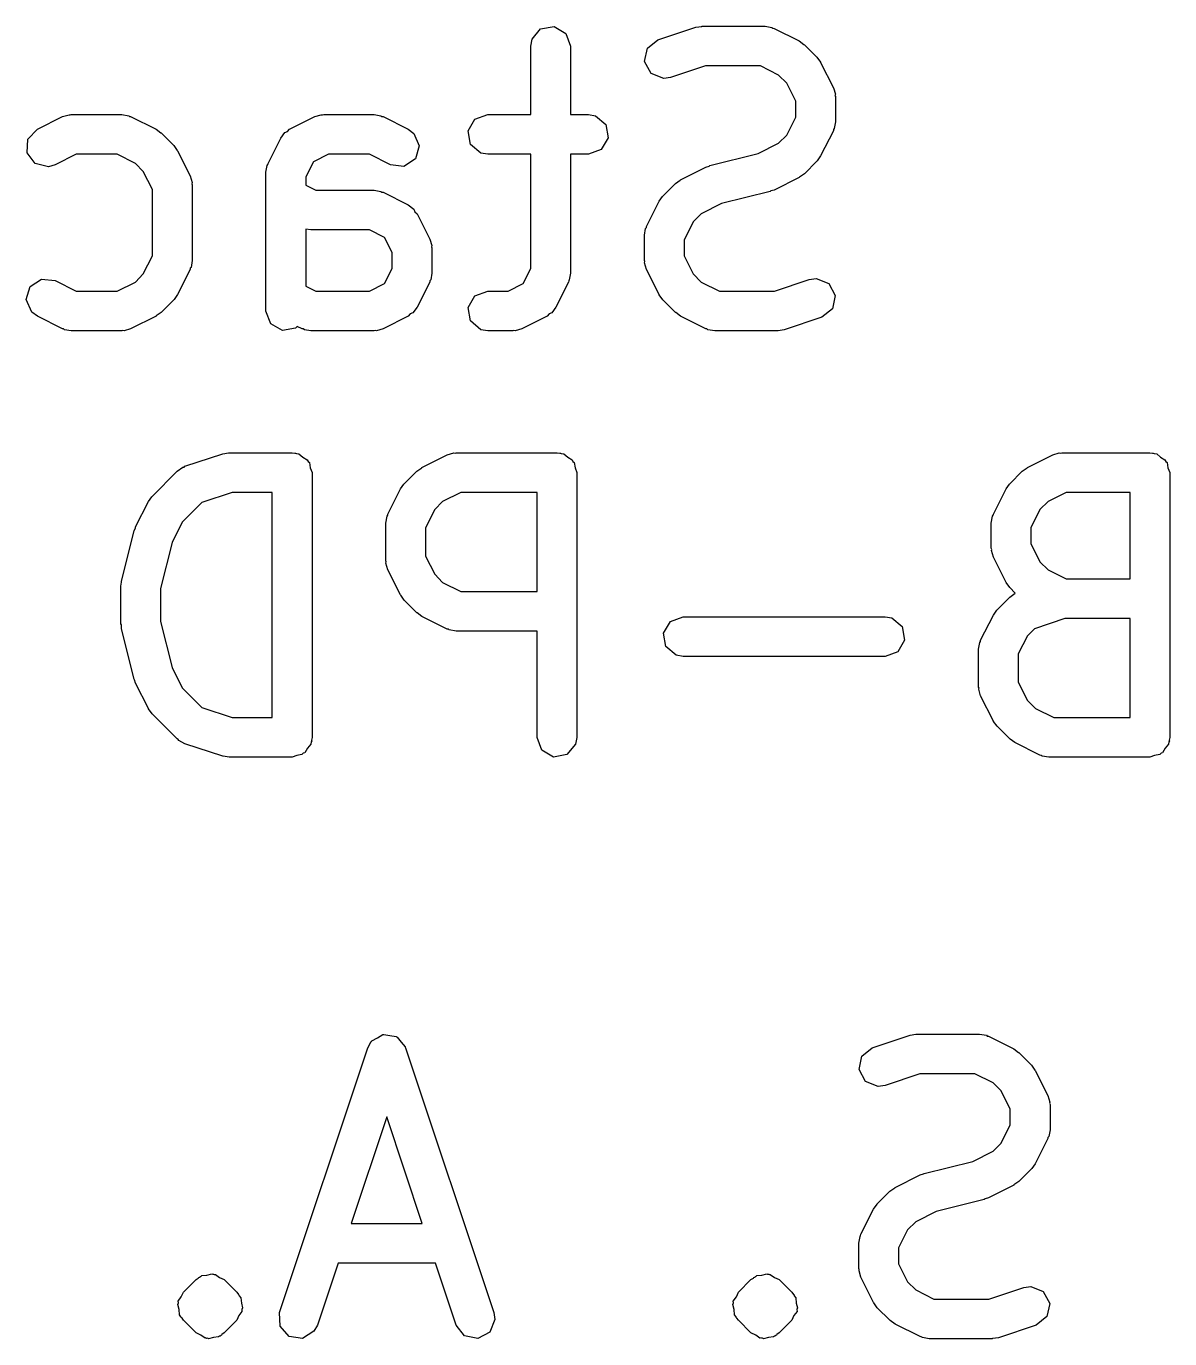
# Model space of a CAD drawing. Extents: x 83 to 117, y -111.3 to -88.4.
# Drawn here: x 102.52 to 106.837, y -93.527 to -88.572 of the extents above; entities that cross this region are included whole.
import ezdxf

# ---------------------------------------------------------------- set-up
doc = ezdxf.new("R2010")
doc.units = 0
doc.layers.add('BLACK', color=7, linetype='CONTINUOUS')

msp = doc.modelspace()

# ---------------------------------------------------------------- linework, layer by layer
at = {"layer": 'BLACK', "linetype": 'CONTINUOUS'}
for p, q in [((104.43, -88.6217), (104.462, -88.5824)), ((104.462, -88.5824), (104.513, -88.5735)), ((104.513, -88.5735), (104.557, -88.5992)), ((104.905, -88.6238), (105.048, -88.5762)), ((105.048, -88.5762), (105.07, -88.5729)), ((105.07, -88.5729), (105.071, -88.5724)), ((105.071, -88.5724), (105.31, -88.5724)), ((105.31, -88.5724), (105.335, -88.5769)), ((105.335, -88.5769), (105.339, -88.5798)), ((105.339, -88.5798), (105.343, -88.5803)), ((105.343, -88.5803), (105.438, -88.6279)), ((104.425, -88.6474), (104.43, -88.6217)), ((104.557, -88.5992), (104.575, -88.6474)), ((104.865, -88.6557), (104.905, -88.6238)), ((105.438, -88.6279), (105.456, -88.6413)), ((105.456, -88.6413), (105.458, -88.642)), ((105.458, -88.642), (105.505, -88.6896)), ((104.425, -88.9057), (104.425, -88.6474)), ((104.575, -88.6474), (104.575, -88.9057)), ((104.854, -88.706), (104.865, -88.6557)), ((105.505, -88.6896), (105.518, -88.7079)), ((104.879, -88.7511), (104.854, -88.706)), ((105.084, -88.7224), (104.952, -88.7662)), ((105.292, -88.7224), (105.084, -88.7224)), ((105.36, -88.7566), (105.292, -88.7224)), ((105.518, -88.7079), (105.519, -88.7091)), ((105.519, -88.7091), (105.567, -88.8043)), ((104.927, -88.77), (104.879, -88.7511)), ((104.952, -88.7662), (104.927, -88.77)), ((105.391, -88.787), (105.36, -88.7566)), ((105.425, -88.8556), (105.391, -88.787)), ((105.567, -88.8043), (105.575, -88.8293)), ((105.575, -88.8293), (105.573, -88.8336)), ((105.573, -88.8336), (105.575, -88.8379)), ((105.575, -88.8379), (105.575, -88.9331)), ((105.425, -88.9154), (105.425, -88.8556)), ((102.562, -88.9613), (102.657, -88.9136)), ((102.657, -88.9136), (102.682, -88.9062)), ((102.682, -88.9062), (102.686, -88.9072)), ((102.686, -88.9072), (102.69, -88.9057)), ((102.69, -88.9057), (102.881, -88.9057)), ((102.881, -88.9057), (102.907, -88.9102)), ((102.907, -88.9102), (102.91, -88.9131)), ((102.91, -88.9131), (102.914, -88.9136)), ((102.914, -88.9136), (103.01, -88.9613)), ((103.514, -88.9613), (103.609, -88.9136)), ((103.609, -88.9136), (103.634, -88.9062)), ((103.634, -88.9062), (103.639, -88.9072)), ((103.639, -88.9072), (103.643, -88.9057)), ((103.643, -88.9057), (103.833, -88.9057)), ((103.833, -88.9057), (103.859, -88.9102)), ((103.859, -88.9102), (103.862, -88.9131)), ((103.862, -88.9131), (103.867, -88.9136)), ((103.867, -88.9136), (103.962, -88.9613)), ((104.188, -88.9677), (104.214, -88.9233)), ((104.214, -88.9233), (104.262, -88.9057)), ((104.262, -88.9057), (104.425, -88.9057)), ((104.575, -88.9057), (104.643, -88.9057)), ((104.643, -88.9057), (104.669, -88.9102)), ((104.669, -88.9102), (104.708, -88.9432)), ((105.391, -88.9839), (105.425, -88.9154)), ((105.575, -88.9331), (105.57, -88.9587)), ((102.526, -88.9985), (102.562, -88.9613)), ((103.01, -88.9613), (103.028, -88.9746)), ((103.028, -88.9746), (103.029, -88.9753)), ((103.029, -88.9753), (103.077, -89.0229)), ((103.481, -88.9948), (103.496, -88.9739)), ((103.496, -88.9739), (103.506, -88.9694)), ((103.506, -88.9694), (103.514, -88.9613)), ((103.962, -88.9613), (103.983, -88.9768)), ((103.983, -88.9768), (104.003, -89.0238)), ((104.197, -89.0182), (104.188, -88.9677)), ((104.708, -88.9432), (104.717, -88.9937)), ((105.36, -89.0143), (105.391, -88.9839)), ((105.567, -88.9666), (105.519, -89.0619)), ((105.568, -88.9622), (105.567, -88.9666)), ((105.57, -88.9587), (105.568, -88.9622)), ((102.523, -89.0497), (102.526, -88.9985)), ((103.077, -89.0229), (103.09, -89.0413)), ((103.09, -89.0413), (103.091, -89.0424)), ((103.433, -89.09), (103.481, -88.9948)), ((104.003, -89.0238), (103.989, -89.073)), ((104.236, -89.0512), (104.197, -89.0182)), ((104.691, -89.0382), (104.643, -89.0557)), ((104.717, -88.9937), (104.691, -89.0382)), ((105.283, -89.0528), (105.36, -89.0143)), ((102.554, -89.0909), (102.523, -89.0497)), ((102.708, -89.0557), (102.629, -89.0954)), ((102.863, -89.0557), (102.708, -89.0557)), ((102.932, -89.09), (102.863, -89.0557)), ((102.962, -89.1204), (102.932, -89.09)), ((103.091, -89.0424), (103.139, -89.1376)), ((103.432, -89.0945), (103.433, -89.09)), ((103.604, -89.0842), (103.575, -89.1413)), ((103.661, -89.0557), (103.604, -89.0842)), ((103.816, -89.0557), (103.661, -89.0557)), ((103.895, -89.0954), (103.816, -89.0557)), ((103.989, -89.073), (103.946, -89.1013)), ((104.262, -89.0557), (104.236, -89.0512)), ((104.425, -89.0557), (104.262, -89.0557)), ((104.425, -89.4868), (104.425, -89.0557)), ((104.643, -89.0557), (104.575, -89.0557)), ((104.575, -89.0557), (104.575, -89.5045)), ((105.101, -89.0984), (105.283, -89.0528)), ((105.505, -89.0814), (105.458, -89.129)), ((105.506, -89.0799), (105.505, -89.0814)), ((105.519, -89.0619), (105.506, -89.0799)), ((102.604, -89.1028), (102.554, -89.0909)), ((102.629, -89.0954), (102.604, -89.1028)), ((102.996, -89.1889), (102.962, -89.1204)), ((103.139, -89.1376), (103.146, -89.1626)), ((103.425, -89.1236), (103.43, -89.0979)), ((103.425, -89.6474), (103.425, -89.1236)), ((103.43, -89.0979), (103.432, -89.0945)), ((103.946, -89.1013), (103.895, -89.0954)), ((104.99, -89.1517), (105.086, -89.1041)), ((105.086, -89.1041), (105.098, -89.1004)), ((105.098, -89.1004), (105.101, -89.0984)), ((105.458, -89.129), (105.439, -89.1418)), ((102.996, -89.4392), (102.996, -89.1889)), ((103.146, -89.1626), (103.145, -89.167)), ((103.145, -89.167), (103.146, -89.1712)), ((103.146, -89.1712), (103.146, -89.4569)), ((103.575, -89.1413), (103.575, -89.1725)), ((103.575, -89.1725), (103.613, -89.1914)), ((104.923, -89.2134), (104.971, -89.1658)), ((104.971, -89.1658), (104.989, -89.1529)), ((104.989, -89.1529), (104.99, -89.1517)), ((105.438, -89.143), (105.343, -89.1907)), ((105.439, -89.1418), (105.438, -89.143)), ((103.613, -89.1914), (103.833, -89.1914)), ((103.833, -89.1914), (103.859, -89.196)), ((103.859, -89.196), (103.862, -89.1988)), ((103.862, -89.1988), (103.867, -89.1993)), ((103.867, -89.1993), (103.962, -89.247)), ((104.861, -89.3281), (104.909, -89.2329)), ((104.909, -89.2329), (104.922, -89.2149)), ((104.922, -89.2149), (104.923, -89.2134)), ((105.328, -89.1963), (105.145, -89.242)), ((105.331, -89.1943), (105.328, -89.1963)), ((105.343, -89.1907), (105.331, -89.1943)), ((103.962, -89.247), (103.983, -89.2625)), ((103.983, -89.2625), (103.987, -89.2728)), ((103.987, -89.2728), (103.996, -89.2805)), ((103.996, -89.2805), (104.043, -89.3757)), ((105.068, -89.2804), (105.038, -89.3109)), ((105.145, -89.242), (105.068, -89.2804)), ((103.595, -89.3414), (103.575, -89.3379)), ((103.575, -89.3379), (103.575, -89.5534)), ((104.854, -89.3617), (104.858, -89.336)), ((104.858, -89.336), (104.861, -89.3326)), ((104.861, -89.3326), (104.861, -89.3281)), ((105.038, -89.3109), (105.004, -89.3794)), ((103.816, -89.3414), (103.595, -89.3414)), ((103.873, -89.3699), (103.816, -89.3414)), ((103.901, -89.427), (103.873, -89.3699)), ((104.043, -89.3757), (104.051, -89.4007)), ((104.854, -89.4569), (104.854, -89.3617)), ((105.004, -89.3794), (105.004, -89.4392)), ((103.901, -89.4868), (103.901, -89.427)), ((104.051, -89.4007), (104.05, -89.4051)), ((104.05, -89.4051), (104.051, -89.4093)), ((104.051, -89.4093), (104.051, -89.5045)), ((102.962, -89.5077), (102.996, -89.4392)), ((103.142, -89.4826), (103.139, -89.486)), ((103.139, -89.486), (103.139, -89.4904)), ((103.146, -89.4569), (103.142, -89.4826)), ((103.873, -89.5439), (103.901, -89.4868)), ((104.396, -89.5439), (104.425, -89.4868)), ((104.855, -89.4611), (104.854, -89.4569)), ((104.854, -89.4655), (104.855, -89.4611)), ((104.861, -89.4904), (104.854, -89.4655)), ((105.004, -89.4392), (105.038, -89.5077)), ((102.535, -89.5551), (102.578, -89.5268)), ((102.578, -89.5268), (102.629, -89.5327)), ((102.629, -89.5327), (102.708, -89.5724)), ((102.932, -89.5381), (102.962, -89.5077)), ((103.139, -89.4904), (103.091, -89.5857)), ((104.044, -89.5336), (104.043, -89.5381)), ((104.047, -89.5302), (104.044, -89.5336)), ((104.051, -89.5045), (104.047, -89.5302)), ((104.568, -89.5336), (104.567, -89.5381)), ((104.57, -89.5302), (104.568, -89.5336)), ((104.575, -89.5045), (104.57, -89.5302)), ((104.909, -89.5857), (104.861, -89.4904)), ((105.038, -89.5077), (105.068, -89.5381)), ((105.345, -89.5724), (105.476, -89.5286)), ((105.476, -89.5286), (105.502, -89.5248)), ((105.502, -89.5248), (105.55, -89.5436)), ((102.52, -89.6043), (102.535, -89.5551)), ((102.708, -89.5724), (102.863, -89.5724)), ((102.863, -89.5724), (102.932, -89.5381)), ((103.091, -89.5857), (103.078, -89.6037)), ((103.575, -89.5534), (103.613, -89.5724)), ((103.613, -89.5724), (103.816, -89.5724)), ((103.816, -89.5724), (103.873, -89.5439)), ((104.043, -89.5381), (103.996, -89.6333)), ((104.214, -89.5899), (104.262, -89.5724)), ((104.262, -89.5724), (104.339, -89.5724)), ((104.339, -89.5724), (104.396, -89.5439)), ((104.567, -89.5381), (104.519, -89.6333)), ((104.91, -89.5868), (104.909, -89.5857)), ((105.068, -89.5381), (105.137, -89.5724)), ((105.137, -89.5724), (105.345, -89.5724)), ((105.55, -89.5436), (105.574, -89.5888)), ((102.541, -89.6513), (102.52, -89.6043)), ((103.077, -89.6052), (103.029, -89.6528)), ((103.078, -89.6037), (103.077, -89.6052)), ((103.996, -89.6333), (103.98, -89.6542)), ((104.188, -89.6344), (104.214, -89.5899)), ((104.197, -89.6849), (104.188, -89.6344)), ((104.519, -89.6333), (104.504, -89.6542)), ((104.923, -89.6052), (104.91, -89.5868)), ((104.971, -89.6528), (104.923, -89.6052)), ((105.574, -89.5888), (105.564, -89.639)), ((102.562, -89.6668), (102.541, -89.6513)), ((102.657, -89.7145), (102.562, -89.6668)), ((103.01, -89.6668), (102.914, -89.7145)), ((103.011, -89.6657), (103.01, -89.6668)), ((103.029, -89.6528), (103.011, -89.6657)), ((103.443, -89.6956), (103.425, -89.6474)), ((103.962, -89.6668), (103.867, -89.7145)), ((103.97, -89.6587), (103.962, -89.6668)), ((103.98, -89.6542), (103.97, -89.6587)), ((104.236, -89.7179), (104.197, -89.6849)), ((104.486, -89.6668), (104.391, -89.7145)), ((104.494, -89.6587), (104.486, -89.6668)), ((104.504, -89.6542), (104.494, -89.6587)), ((104.972, -89.6535), (104.971, -89.6528)), ((104.99, -89.6668), (104.972, -89.6535)), ((105.086, -89.7145), (104.99, -89.6668)), ((105.524, -89.6709), (105.381, -89.7185)), ((105.564, -89.639), (105.524, -89.6709)), ((102.661, -89.715), (102.657, -89.7145)), ((102.665, -89.7179), (102.661, -89.715)), ((102.69, -89.7224), (102.665, -89.7179)), ((102.881, -89.7224), (102.69, -89.7224)), ((102.885, -89.7208), (102.881, -89.7224)), ((102.89, -89.7219), (102.885, -89.7208)), ((102.914, -89.7145), (102.89, -89.7219)), ((103.487, -89.7212), (103.443, -89.6956)), ((103.537, -89.7123), (103.487, -89.7212)), ((103.543, -89.7053), (103.537, -89.7123)), ((103.562, -89.7145), (103.543, -89.7053)), ((103.566, -89.715), (103.562, -89.7145)), ((103.57, -89.7179), (103.566, -89.715)), ((103.595, -89.7224), (103.57, -89.7179)), ((103.833, -89.7224), (103.595, -89.7224)), ((103.838, -89.7208), (103.833, -89.7224)), ((103.842, -89.7219), (103.838, -89.7208)), ((103.867, -89.7145), (103.842, -89.7219)), ((104.262, -89.7224), (104.236, -89.7179)), ((104.357, -89.7224), (104.262, -89.7224)), ((104.361, -89.7208), (104.357, -89.7224)), ((104.366, -89.7219), (104.361, -89.7208)), ((104.391, -89.7145), (104.366, -89.7219)), ((105.09, -89.715), (105.086, -89.7145)), ((105.093, -89.7179), (105.09, -89.715)), ((105.119, -89.7224), (105.093, -89.7179)), ((105.357, -89.7224), (105.119, -89.7224)), ((105.359, -89.7218), (105.357, -89.7224)), ((105.381, -89.7185), (105.359, -89.7218)), ((103.119, -90.2338), (103.262, -90.1862)), ((103.262, -90.1862), (103.284, -90.1829)), ((103.284, -90.1829), (103.286, -90.1824)), ((103.286, -90.1824), (103.524, -90.1824)), ((103.524, -90.1824), (103.534, -90.1841)), ((103.534, -90.1841), (103.537, -90.1835)), ((103.537, -90.1835), (103.54, -90.1852)), ((103.54, -90.1852), (103.549, -90.1869)), ((103.549, -90.1869), (103.564, -90.1994)), ((103.564, -90.1994), (103.581, -90.2092)), ((103.581, -90.2092), (103.584, -90.2155)), ((103.584, -90.2155), (103.589, -90.2199)), ((103.589, -90.2199), (103.592, -90.2391)), ((104.014, -90.2379), (104.109, -90.1903)), ((104.109, -90.1903), (104.134, -90.1829)), ((104.134, -90.1829), (104.139, -90.1839)), ((104.139, -90.1839), (104.143, -90.1824)), ((104.143, -90.1824), (104.524, -90.1824)), ((104.524, -90.1824), (104.534, -90.1841)), ((104.534, -90.1841), (104.537, -90.1835)), ((104.537, -90.1835), (104.54, -90.1852)), ((104.54, -90.1852), (104.549, -90.1869)), ((104.549, -90.1869), (104.564, -90.1994)), ((104.564, -90.1994), (104.581, -90.2092)), ((104.581, -90.2092), (104.584, -90.2155)), ((104.584, -90.2155), (104.589, -90.2199)), ((104.589, -90.2199), (104.592, -90.2391)), ((106.3, -90.2379), (106.395, -90.1903)), ((106.395, -90.1903), (106.42, -90.1829)), ((106.42, -90.1829), (106.424, -90.1839)), ((106.424, -90.1839), (106.429, -90.1824)), ((106.429, -90.1824), (106.762, -90.1824)), ((106.762, -90.1824), (106.772, -90.1841)), ((106.772, -90.1841), (106.775, -90.1835)), ((106.775, -90.1835), (106.778, -90.1852)), ((106.778, -90.1852), (106.788, -90.1869)), ((106.788, -90.1869), (106.802, -90.1994)), ((106.802, -90.1994), (106.819, -90.2092)), ((106.819, -90.2092), (106.822, -90.2155)), ((106.822, -90.2155), (106.827, -90.2199)), ((106.827, -90.2199), (106.83, -90.2391)), ((102.995, -90.3472), (103.09, -90.252)), ((103.09, -90.252), (103.111, -90.237)), ((103.111, -90.237), (103.116, -90.2366)), ((103.116, -90.2366), (103.119, -90.2338)), ((103.592, -90.2391), (103.599, -90.2574)), ((103.599, -90.2574), (103.599, -91.2574)), ((103.947, -90.2996), (103.995, -90.252)), ((103.995, -90.252), (104.013, -90.2391)), ((104.013, -90.2391), (104.014, -90.2379)), ((104.592, -90.2391), (104.599, -90.2574)), ((104.599, -90.2574), (104.599, -91.2574)), ((106.233, -90.2996), (106.28, -90.252)), ((106.28, -90.252), (106.299, -90.2391)), ((106.299, -90.2391), (106.3, -90.2379)), ((106.83, -90.2391), (106.837, -90.2574)), ((106.837, -90.2574), (106.837, -91.2574)), ((103.885, -90.4143), (103.933, -90.3191)), ((103.933, -90.3191), (103.946, -90.3011)), ((103.946, -90.3011), (103.947, -90.2996)), ((106.171, -90.4143), (106.219, -90.3191)), ((106.219, -90.3191), (106.232, -90.3011)), ((106.232, -90.3011), (106.233, -90.2996)), ((102.933, -90.4619), (102.981, -90.3667)), ((102.981, -90.3667), (102.994, -90.3487)), ((102.994, -90.3487), (102.995, -90.3472)), ((103.183, -90.3706), (103.109, -90.4447)), ((103.298, -90.3324), (103.183, -90.3706)), ((103.449, -90.3324), (103.298, -90.3324)), ((103.449, -91.1824), (103.449, -90.3324)), ((104.092, -90.3666), (104.062, -90.397)), ((104.161, -90.3324), (104.092, -90.3666)), ((104.449, -90.3324), (104.161, -90.3324)), ((104.449, -90.7062), (104.449, -90.3324)), ((106.378, -90.3666), (106.347, -90.397)), ((106.446, -90.3324), (106.378, -90.3666)), ((106.687, -90.3324), (106.446, -90.3324)), ((106.687, -90.6586), (106.687, -90.3324)), ((103.877, -90.4479), (103.882, -90.4222)), ((103.882, -90.4222), (103.885, -90.4188)), ((103.885, -90.4188), (103.885, -90.4143)), ((104.062, -90.397), (104.027, -90.4656)), ((106.163, -90.4479), (106.168, -90.4222)), ((106.168, -90.4222), (106.17, -90.4188)), ((106.17, -90.4188), (106.171, -90.4143)), ((106.347, -90.397), (106.313, -90.4656)), ((102.88, -90.6678), (102.927, -90.4773)), ((102.927, -90.4773), (102.933, -90.4655)), ((102.933, -90.4655), (102.933, -90.4619)), ((103.109, -90.4447), (103.071, -90.5217)), ((103.877, -90.5907), (103.877, -90.4479)), ((104.027, -90.4656), (104.027, -90.573)), ((106.163, -90.5431), (106.163, -90.4479)), ((106.313, -90.4656), (106.313, -90.5254)), ((103.071, -90.5217), (103.027, -90.6952)), ((106.313, -90.5254), (106.347, -90.5939)), ((104.027, -90.573), (104.062, -90.6415)), ((106.165, -90.5473), (106.163, -90.5431)), ((106.164, -90.5517), (106.165, -90.5473)), ((106.171, -90.5766), (106.164, -90.5517)), ((106.219, -90.6719), (106.171, -90.5766)), ((103.879, -90.5949), (103.877, -90.5907)), ((103.878, -90.5993), (103.879, -90.5949)), ((103.885, -90.6243), (103.878, -90.5993)), ((103.933, -90.7195), (103.885, -90.6243)), ((106.347, -90.5939), (106.378, -90.6243)), ((106.378, -90.6243), (106.446, -90.6586)), ((102.877, -90.686), (102.88, -90.6712)), ((102.88, -90.6712), (102.88, -90.6678)), ((104.062, -90.6415), (104.092, -90.6719)), ((104.092, -90.6719), (104.161, -90.7062)), ((106.22, -90.673), (106.219, -90.6719)), ((106.233, -90.6914), (106.22, -90.673)), ((106.446, -90.6586), (106.687, -90.6586)), ((102.877, -90.8288), (102.877, -90.686)), ((103.027, -90.6952), (103.027, -90.8196)), ((103.934, -90.7206), (103.933, -90.7195)), ((103.947, -90.739), (103.934, -90.7206)), ((104.161, -90.7062), (104.449, -90.7062)), ((106.254, -90.7132), (106.233, -90.6914)), ((106.233, -90.7282), (106.254, -90.7132)), ((106.254, -90.7132), (106.254, -90.7132)), ((103.995, -90.7866), (103.947, -90.739)), ((106.185, -90.7758), (106.233, -90.7282)), ((103.027, -90.8196), (103.071, -90.9931)), ((103.996, -90.7873), (103.995, -90.7866)), ((104.014, -90.8007), (103.996, -90.7873)), ((104.109, -90.8483), (104.014, -90.8007)), ((104.926, -90.8634), (104.952, -90.819)), ((104.952, -90.819), (105, -90.8014)), ((105, -90.8014), (105.762, -90.8014)), ((105.762, -90.8014), (105.788, -90.806)), ((105.788, -90.806), (105.827, -90.8389)), ((106.123, -90.8905), (106.171, -90.7953)), ((106.171, -90.7953), (106.184, -90.7773)), ((106.184, -90.7773), (106.185, -90.7758)), ((106.441, -90.8086), (106.326, -90.8467)), ((106.687, -90.8086), (106.441, -90.8086)), ((106.687, -91.1824), (106.687, -90.8086)), ((102.879, -90.8321), (102.877, -90.8288)), ((102.88, -90.847), (102.879, -90.8321)), ((102.927, -91.0375), (102.88, -90.847)), ((104.114, -90.8488), (104.109, -90.8483)), ((104.117, -90.8517), (104.114, -90.8488)), ((104.143, -90.8562), (104.117, -90.8517)), ((104.449, -90.8562), (104.143, -90.8562)), ((104.449, -91.2574), (104.449, -90.8562)), ((104.935, -90.9139), (104.926, -90.8634)), ((105.827, -90.8389), (105.836, -90.8895)), ((106.3, -90.8732), (106.265, -90.9418)), ((106.326, -90.8467), (106.3, -90.8732)), ((104.974, -90.9469), (104.935, -90.9139)), ((105.836, -90.8895), (105.81, -90.9339)), ((106.115, -90.924), (106.12, -90.8984)), ((106.115, -91.0669), (106.115, -90.924)), ((106.12, -90.8984), (106.123, -90.895)), ((106.123, -90.895), (106.123, -90.8905)), ((105, -90.9514), (104.974, -90.9469)), ((105.762, -90.9514), (105, -90.9514)), ((105.81, -90.9339), (105.762, -90.9514)), ((106.265, -90.9418), (106.265, -91.0492)), ((103.071, -90.9931), (103.109, -91.0701)), ((102.929, -91.0404), (102.927, -91.0375)), ((102.933, -91.0528), (102.929, -91.0404)), ((102.981, -91.1481), (102.933, -91.0528)), ((103.109, -91.0701), (103.183, -91.1442)), ((106.117, -91.0711), (106.115, -91.0669)), ((106.116, -91.0755), (106.117, -91.0711)), ((106.265, -91.0492), (106.3, -91.1177)), ((106.123, -91.1004), (106.116, -91.0755)), ((106.171, -91.1957), (106.123, -91.1004)), ((106.3, -91.1177), (106.33, -91.1481)), ((102.982, -91.1492), (102.981, -91.1481)), ((102.995, -91.1676), (102.982, -91.1492)), ((103.09, -91.2628), (102.995, -91.1676)), ((103.183, -91.1442), (103.298, -91.1824)), ((106.33, -91.1481), (106.399, -91.1824)), ((103.298, -91.1824), (103.449, -91.1824)), ((106.172, -91.1968), (106.171, -91.1957)), ((106.185, -91.2152), (106.172, -91.1968)), ((106.233, -91.2628), (106.185, -91.2152)), ((106.399, -91.1824), (106.687, -91.1824)), ((103.094, -91.2647), (103.09, -91.2628)), ((103.096, -91.2685), (103.094, -91.2647)), ((103.119, -91.2809), (103.096, -91.2685)), ((103.598, -91.2704), (103.596, -91.2733)), ((103.599, -91.2574), (103.597, -91.2671)), ((103.597, -91.2671), (103.598, -91.2704)), ((104.466, -91.3056), (104.449, -91.2574)), ((104.599, -91.2574), (104.594, -91.283)), ((106.234, -91.2635), (106.233, -91.2628)), ((106.252, -91.2768), (106.234, -91.2635)), ((106.836, -91.2704), (106.834, -91.2733)), ((106.837, -91.2574), (106.835, -91.2671)), ((106.835, -91.2671), (106.836, -91.2704)), ((103.262, -91.3285), (103.119, -91.2809)), ((103.566, -91.3171), (103.561, -91.3223)), ((103.572, -91.3148), (103.566, -91.3171)), ((103.582, -91.298), (103.572, -91.3148)), ((103.594, -91.283), (103.582, -91.298)), ((103.596, -91.2733), (103.594, -91.283)), ((104.511, -91.3312), (104.466, -91.3056)), ((104.594, -91.283), (104.561, -91.3223)), ((106.347, -91.3245), (106.252, -91.2768)), ((106.804, -91.3171), (106.799, -91.3223)), ((106.81, -91.3148), (106.804, -91.3171)), ((106.82, -91.298), (106.81, -91.3148)), ((106.832, -91.283), (106.82, -91.298)), ((106.834, -91.2733), (106.832, -91.283)), ((103.264, -91.3285), (103.262, -91.3285)), ((103.286, -91.3324), (103.264, -91.3285)), ((103.524, -91.3324), (103.286, -91.3324)), ((103.542, -91.3257), (103.524, -91.3324)), ((103.561, -91.3223), (103.542, -91.3257)), ((104.561, -91.3223), (104.511, -91.3312)), ((106.352, -91.325), (106.347, -91.3245)), ((106.355, -91.3279), (106.352, -91.325)), ((106.381, -91.3324), (106.355, -91.3279)), ((106.762, -91.3324), (106.381, -91.3324)), ((106.78, -91.3257), (106.762, -91.3324)), ((106.799, -91.3223), (106.78, -91.3257)), ((103.81, -92.4287), (103.822, -92.4058)), ((103.822, -92.4058), (103.824, -92.4046)), ((103.824, -92.4046), (103.825, -92.4026)), ((103.825, -92.4026), (103.846, -92.3913)), ((103.846, -92.3913), (103.866, -92.3789)), ((103.866, -92.3789), (103.868, -92.3792)), ((103.868, -92.3792), (103.87, -92.3782)), ((103.87, -92.3782), (103.893, -92.3829)), ((103.893, -92.3829), (103.917, -92.3864)), ((103.917, -92.3864), (103.918, -92.388)), ((103.918, -92.388), (103.92, -92.3885)), ((103.92, -92.3885), (103.935, -92.4071)), ((103.935, -92.4071), (103.951, -92.4248)), ((105.714, -92.4288), (105.857, -92.3812)), ((105.857, -92.3812), (105.879, -92.3779)), ((105.879, -92.3779), (105.881, -92.3774)), ((105.881, -92.3774), (106.119, -92.3774)), ((106.119, -92.3774), (106.145, -92.3819)), ((106.145, -92.3819), (106.148, -92.3848)), ((106.148, -92.3848), (106.153, -92.3853)), ((106.153, -92.3853), (106.248, -92.4329)), ((103.476, -93.4287), (103.81, -92.4287)), ((103.951, -92.4248), (103.951, -92.427)), ((103.951, -92.427), (103.952, -92.4287)), ((103.952, -92.4287), (104.285, -93.4287)), ((105.674, -92.4607), (105.714, -92.4288)), ((106.248, -92.4329), (106.266, -92.4463)), ((106.266, -92.4463), (106.267, -92.447)), ((106.267, -92.447), (106.315, -92.4946)), ((105.664, -92.511), (105.674, -92.4607)), ((106.315, -92.4946), (106.328, -92.513)), ((105.688, -92.5561), (105.664, -92.511)), ((105.736, -92.575), (105.688, -92.5561)), ((105.893, -92.5274), (105.762, -92.5712)), ((106.101, -92.5274), (105.893, -92.5274)), ((106.17, -92.5616), (106.101, -92.5274)), ((106.328, -92.513), (106.329, -92.5141)), ((106.329, -92.5141), (106.377, -92.6093)), ((105.762, -92.5712), (105.736, -92.575)), ((106.2, -92.592), (106.17, -92.5616)), ((106.235, -92.6606), (106.2, -92.592)), ((106.377, -92.6093), (106.384, -92.6343)), ((106.384, -92.6343), (106.383, -92.6386)), ((106.383, -92.6386), (106.385, -92.6429)), ((106.385, -92.6429), (106.385, -92.7381)), ((103.881, -92.6895), (103.747, -93.0917)), ((104.015, -93.0917), (103.881, -92.6895)), ((106.235, -92.7204), (106.235, -92.6606)), ((106.2, -92.7889), (106.235, -92.7204)), ((106.385, -92.7381), (106.38, -92.7637)), ((106.17, -92.8193), (106.2, -92.7889)), ((106.377, -92.7716), (106.329, -92.8669)), ((106.38, -92.7637), (106.377, -92.7672)), ((106.377, -92.7672), (106.377, -92.7716)), ((106.093, -92.8578), (106.17, -92.8193)), ((105.895, -92.9091), (105.907, -92.9054)), ((105.907, -92.9054), (105.91, -92.9034)), ((105.91, -92.9034), (106.093, -92.8578)), ((106.315, -92.8864), (106.267, -92.934)), ((106.316, -92.8849), (106.315, -92.8864)), ((106.329, -92.8669), (106.316, -92.8849)), ((105.8, -92.9567), (105.895, -92.9091)), ((106.248, -92.948), (106.153, -92.9957)), ((106.249, -92.9468), (106.248, -92.948)), ((106.267, -92.934), (106.249, -92.9468)), ((105.733, -93.0184), (105.78, -92.9708)), ((105.78, -92.9708), (105.799, -92.9579)), ((105.799, -92.9579), (105.8, -92.9567)), ((106.137, -93.0013), (105.955, -93.047)), ((106.14, -92.9993), (106.137, -93.0013)), ((106.153, -92.9957), (106.14, -92.9993)), ((105.671, -93.1331), (105.719, -93.0379)), ((105.719, -93.0379), (105.732, -93.0199)), ((105.732, -93.0199), (105.733, -93.0184)), ((105.955, -93.047), (105.878, -93.0854)), ((103.747, -93.0917), (104.015, -93.0917)), ((105.878, -93.0854), (105.847, -93.1159)), ((105.663, -93.1667), (105.668, -93.141)), ((105.668, -93.141), (105.67, -93.1376)), ((105.67, -93.1376), (105.671, -93.1331)), ((105.847, -93.1159), (105.813, -93.1844)), ((105.663, -93.2619), (105.663, -93.1667)), ((105.813, -93.1844), (105.813, -93.2442)), ((103.697, -93.2417), (103.619, -93.4761)), ((104.065, -93.2417), (103.697, -93.2417)), ((104.143, -93.4761), (104.065, -93.2417)), ((105.813, -93.2442), (105.847, -93.3127)), ((103.161, -93.3041), (103.169, -93.2984)), ((103.169, -93.2984), (103.171, -93.2957)), ((103.171, -93.2957), (103.174, -93.2948)), ((103.174, -93.2948), (103.175, -93.2947)), ((103.175, -93.2947), (103.177, -93.2922)), ((103.177, -93.2922), (103.179, -93.2918)), ((103.179, -93.2918), (103.183, -93.2892)), ((103.183, -93.2892), (103.202, -93.2875)), ((103.202, -93.2875), (103.221, -93.2824)), ((103.221, -93.2824), (103.224, -93.2839)), ((103.224, -93.2839), (103.227, -93.2833)), ((103.227, -93.2833), (103.23, -93.285)), ((103.23, -93.285), (103.234, -93.2847)), ((103.234, -93.2847), (103.25, -93.2959)), ((103.25, -93.2959), (103.267, -93.3041)), ((105.256, -93.3041), (105.265, -93.2984)), ((105.265, -93.2984), (105.267, -93.2957)), ((105.267, -93.2957), (105.27, -93.2948)), ((105.27, -93.2947), (105.272, -93.2922)), ((105.27, -93.2948), (105.27, -93.2947)), ((105.272, -93.2922), (105.274, -93.2918)), ((105.274, -93.2918), (105.278, -93.2892)), ((105.278, -93.2892), (105.297, -93.2875)), ((105.297, -93.2875), (105.316, -93.2824)), ((105.316, -93.2824), (105.319, -93.2839)), ((105.319, -93.2839), (105.323, -93.2833)), ((105.323, -93.2833), (105.326, -93.285)), ((105.326, -93.285), (105.329, -93.2847)), ((105.329, -93.2847), (105.345, -93.2959)), ((105.345, -93.2959), (105.363, -93.3041)), ((105.665, -93.2661), (105.663, -93.2619)), ((105.664, -93.2705), (105.665, -93.2661)), ((105.671, -93.2954), (105.664, -93.2705)), ((105.719, -93.3907), (105.671, -93.2954)), ((103.105, -93.3694), (103.114, -93.3517)), ((103.114, -93.3517), (103.161, -93.3041)), ((103.267, -93.3041), (103.315, -93.3517)), ((103.315, -93.3517), (103.321, -93.3598)), ((105.201, -93.3694), (105.209, -93.3517)), ((105.209, -93.3517), (105.256, -93.3041)), ((105.363, -93.3041), (105.41, -93.3517)), ((105.41, -93.3517), (105.416, -93.3598)), ((105.847, -93.3127), (105.878, -93.3431)), ((105.878, -93.3431), (105.946, -93.3774)), ((106.154, -93.3774), (106.286, -93.3336)), ((106.286, -93.3336), (106.312, -93.3298)), ((106.312, -93.3298), (106.359, -93.3486)), ((106.359, -93.3486), (106.384, -93.3938)), ((103.092, -93.3982), (103.095, -93.3921)), ((103.097, -93.417), (103.092, -93.3982)), ((103.094, -93.3854), (103.105, -93.3694)), ((103.095, -93.3921), (103.094, -93.3854)), ((103.321, -93.3598), (103.323, -93.3617)), ((103.323, -93.3617), (103.324, -93.365)), ((103.324, -93.365), (103.33, -93.3731)), ((103.33, -93.3731), (103.332, -93.3925)), ((103.332, -93.3925), (103.337, -93.4113)), ((105.187, -93.3982), (105.19, -93.3921)), ((105.192, -93.417), (105.187, -93.3982)), ((105.189, -93.3854), (105.201, -93.3694)), ((105.19, -93.3921), (105.189, -93.3854)), ((105.416, -93.3598), (105.419, -93.3617)), ((105.419, -93.3617), (105.419, -93.365)), ((105.419, -93.365), (105.425, -93.3731)), ((105.425, -93.3731), (105.427, -93.3925)), ((105.427, -93.3925), (105.432, -93.4113)), ((105.72, -93.3918), (105.719, -93.3907)), ((105.733, -93.4102), (105.72, -93.3918)), ((105.946, -93.3774), (106.154, -93.3774)), ((106.384, -93.3938), (106.373, -93.444)), ((103.099, -93.4365), (103.097, -93.417)), ((103.104, -93.4446), (103.099, -93.4365)), ((103.105, -93.4478), (103.104, -93.4446)), ((103.108, -93.4497), (103.105, -93.4478)), ((103.114, -93.4578), (103.108, -93.4497)), ((103.323, -93.4401), (103.315, -93.4578)), ((103.334, -93.4242), (103.323, -93.4401)), ((103.337, -93.4113), (103.334, -93.4174)), ((103.334, -93.4174), (103.334, -93.4242)), ((103.478, -93.4799), (103.476, -93.4287)), ((104.285, -93.4287), (104.289, -93.4544)), ((105.194, -93.4365), (105.192, -93.417)), ((105.2, -93.4446), (105.194, -93.4365)), ((105.2, -93.4478), (105.2, -93.4446)), ((105.203, -93.4497), (105.2, -93.4478)), ((105.209, -93.4578), (105.203, -93.4497)), ((105.418, -93.4401), (105.41, -93.4578)), ((105.43, -93.4242), (105.418, -93.4401)), ((105.432, -93.4113), (105.429, -93.4174)), ((105.429, -93.4174), (105.43, -93.4242)), ((105.78, -93.4578), (105.733, -93.4102)), ((106.373, -93.444), (106.333, -93.4759)), ((103.161, -93.5054), (103.114, -93.4578)), ((103.315, -93.4578), (103.267, -93.5054)), ((103.512, -93.5183), (103.478, -93.4799)), ((103.606, -93.499), (103.563, -93.5259)), ((103.619, -93.4761), (103.606, -93.499)), ((104.175, -93.5163), (104.143, -93.4761)), ((104.289, -93.4544), (104.27, -93.5021)), ((105.256, -93.5054), (105.209, -93.4578)), ((105.41, -93.4578), (105.363, -93.5054)), ((105.782, -93.4585), (105.78, -93.4578)), ((105.8, -93.4718), (105.782, -93.4585)), ((105.895, -93.5195), (105.8, -93.4718)), ((106.333, -93.4759), (106.19, -93.5235)), ((103.179, -93.5136), (103.161, -93.5054)), ((103.195, -93.5248), (103.179, -93.5136)), ((103.198, -93.5245), (103.195, -93.5248)), ((103.201, -93.5262), (103.198, -93.5245)), ((103.205, -93.5256), (103.201, -93.5262)), ((103.208, -93.5271), (103.205, -93.5256)), ((103.227, -93.5221), (103.208, -93.5271)), ((103.246, -93.5204), (103.227, -93.5221)), ((103.25, -93.5177), (103.246, -93.5204)), ((103.252, -93.5173), (103.25, -93.5177)), ((103.254, -93.5148), (103.252, -93.5173)), ((103.257, -93.5138), (103.254, -93.5147)), ((103.254, -93.5147), (103.254, -93.5148)), ((103.259, -93.5111), (103.257, -93.5138)), ((103.267, -93.5054), (103.259, -93.5111)), ((103.563, -93.5259), (103.512, -93.5183)), ((104.225, -93.5266), (104.175, -93.5163)), ((104.27, -93.5021), (104.225, -93.5266)), ((105.274, -93.5136), (105.256, -93.5054)), ((105.29, -93.5248), (105.274, -93.5136)), ((105.294, -93.5245), (105.29, -93.5248)), ((105.296, -93.5262), (105.294, -93.5245)), ((105.3, -93.5256), (105.296, -93.5262)), ((105.303, -93.5271), (105.3, -93.5256)), ((105.322, -93.5221), (105.303, -93.5271)), ((105.341, -93.5204), (105.322, -93.5221)), ((105.345, -93.5177), (105.341, -93.5204)), ((105.347, -93.5173), (105.345, -93.5177)), ((105.349, -93.5148), (105.347, -93.5173)), ((105.353, -93.5138), (105.349, -93.5147)), ((105.349, -93.5147), (105.349, -93.5148)), ((105.354, -93.5111), (105.353, -93.5138)), ((105.363, -93.5054), (105.354, -93.5111)), ((105.899, -93.52), (105.895, -93.5195)), ((105.903, -93.5229), (105.899, -93.52)), ((105.929, -93.5274), (105.903, -93.5229)), ((106.167, -93.5274), (105.929, -93.5274)), ((106.168, -93.5268), (106.167, -93.5274)), ((106.19, -93.5235), (106.168, -93.5268))]:
    msp.add_line(p, q, dxfattribs=at)

doc.saveas('drawing.dxf')
